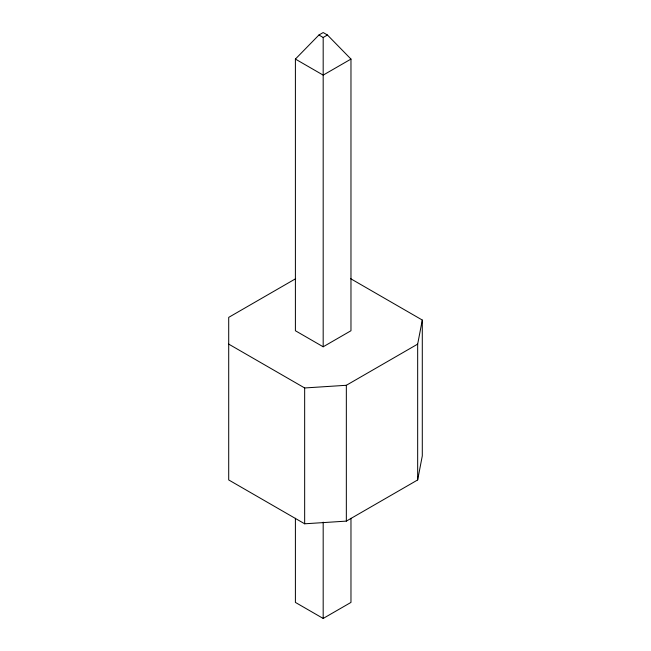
<?xml version="1.0" encoding="UTF-8"?>
<svg xmlns="http://www.w3.org/2000/svg" width="651" height="651" viewBox="0 0 651 651"><rect width="100%" height="100%" fill="white"/><g stroke="black" fill="none" stroke-linecap="round" stroke-linejoin="round"><path stroke-width="0.98" d="M295.627 278.734L228.704 317.371L228.704 479.942L304.66 523.795L346.34 521.117L417.665 479.942L417.665 344.11L422.296 320.048L350.702 278.718M417.665 479.942L422.296 455.879L422.296 320.048M295.399 59.078L318.925 35.008L323.181 32.55L327.445 35.008L350.97 59.078L350.97 330.741L323.181 346.788L295.399 330.741L295.399 59.078L323.181 75.117L350.97 59.078M318.925 35.008L323.181 37.473L327.445 35.008M228.704 344.11L304.66 387.963L346.34 385.286L417.665 344.11M295.399 518.269L295.399 602.411L323.181 618.45L350.97 602.411L350.97 518.269M346.34 385.286L346.34 521.117M323.181 37.473L323.181 346.788M323.181 522.151L323.181 618.45M304.66 387.963L304.66 523.795"/></g></svg>
